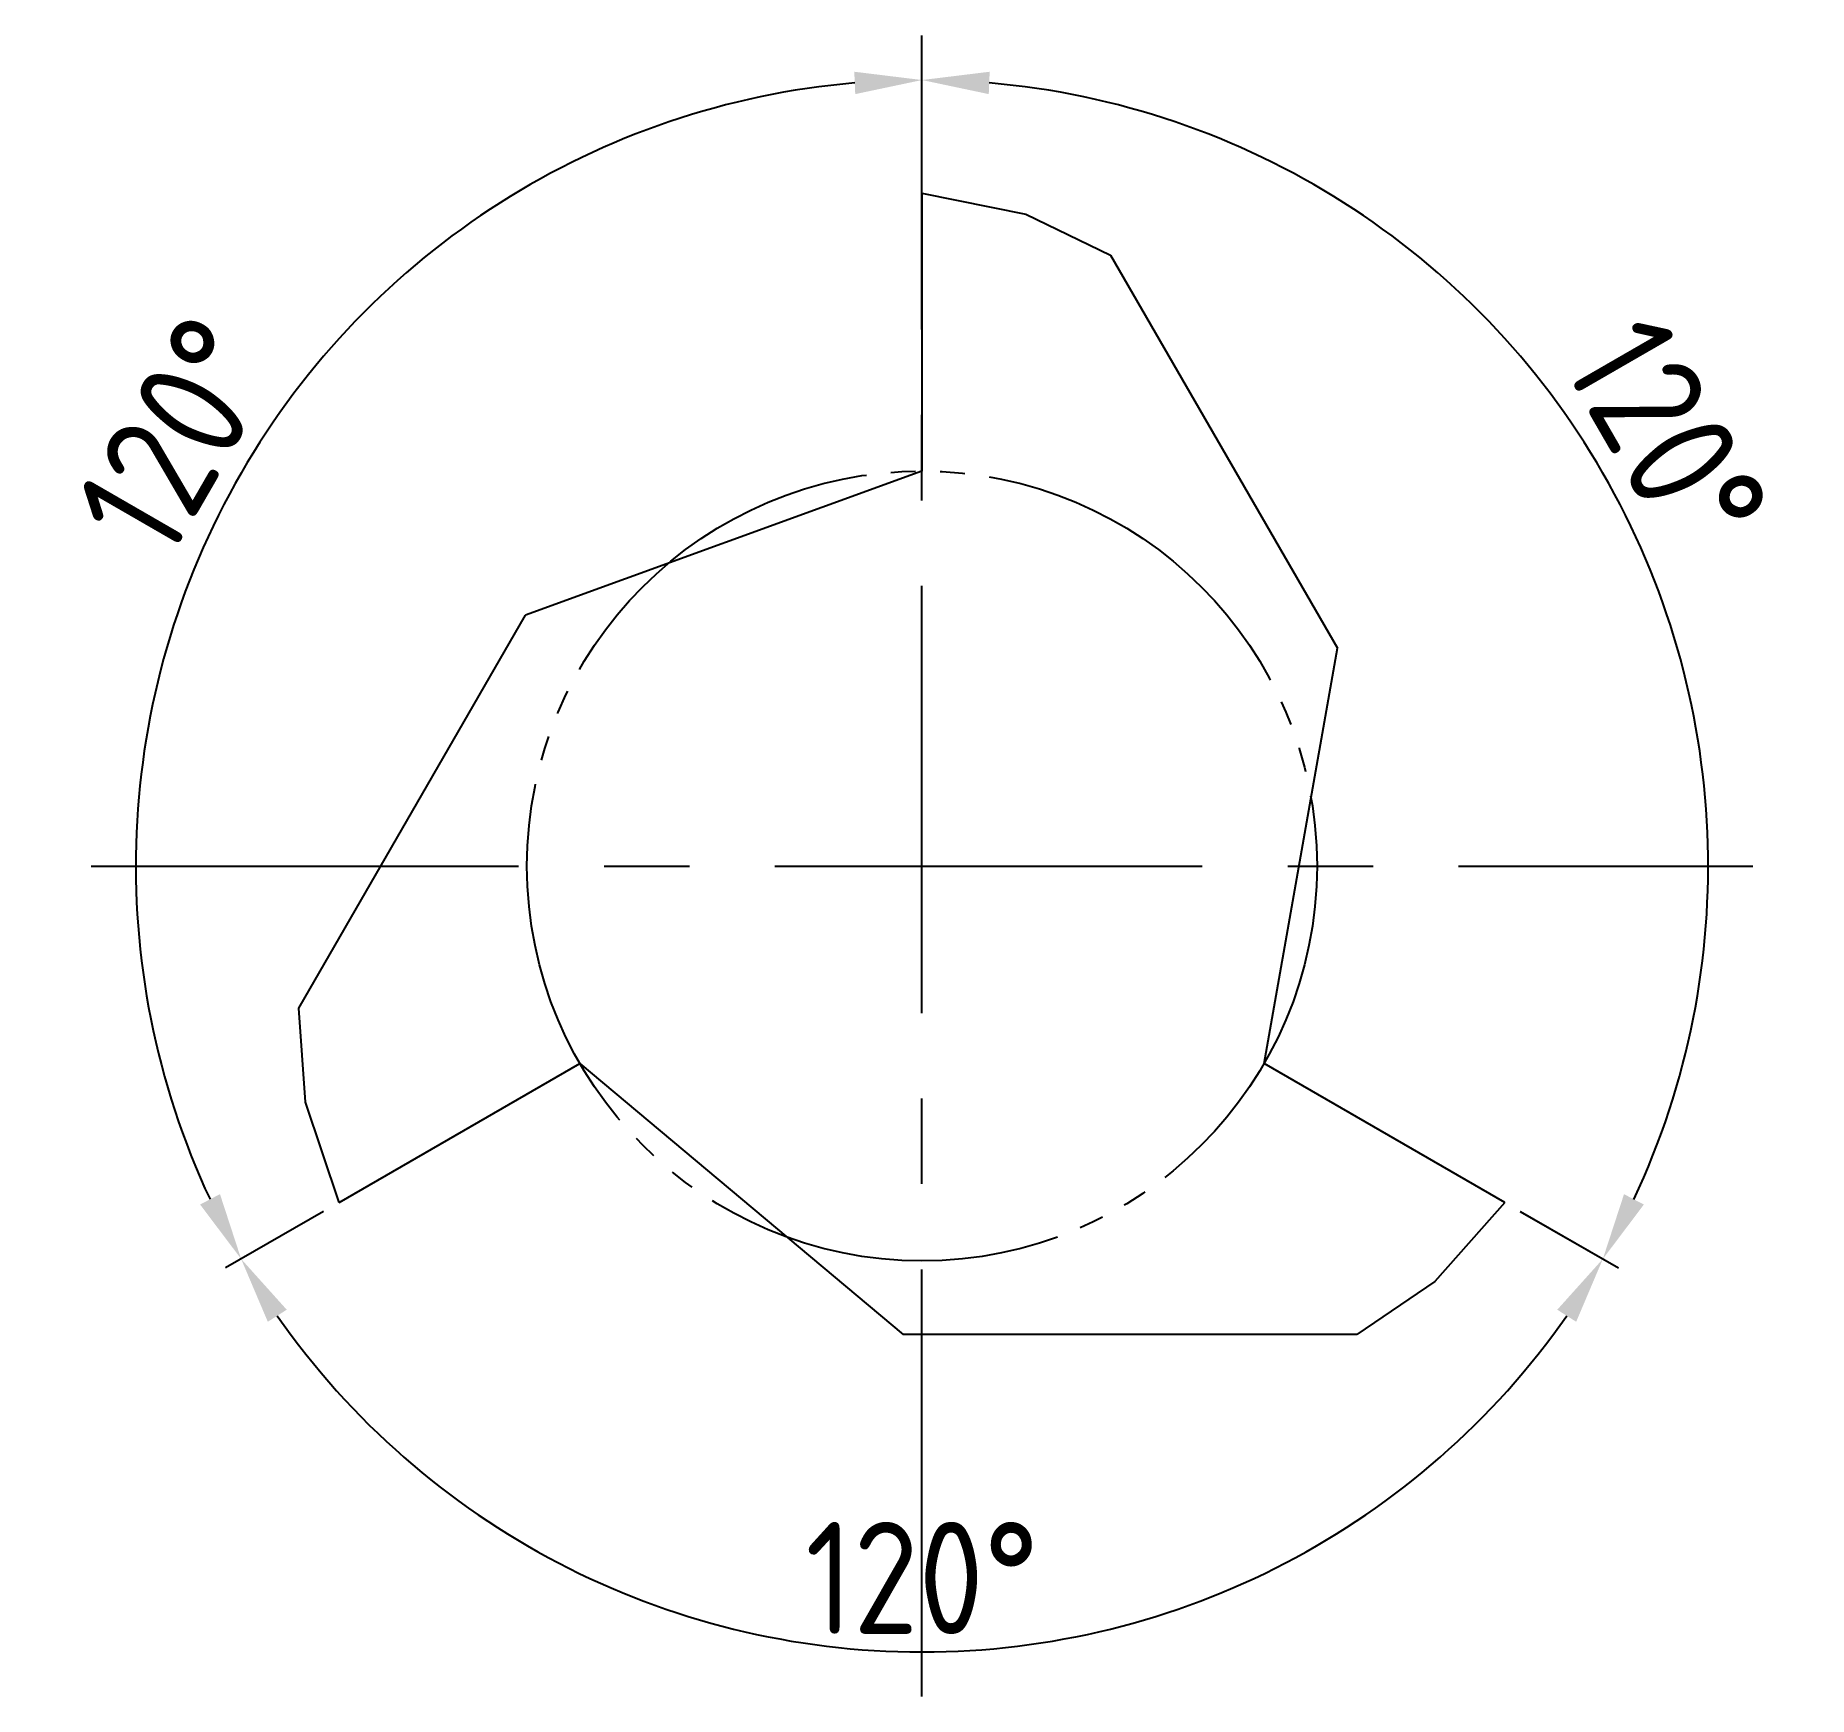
# Model space of a CAD drawing. Header units: millimetres. Extents: x 215.2 to 254.8, y 67.4 to 104.5.
import ezdxf

# ---------------------------------------------------------------- set-up
doc = ezdxf.new("R2010")
doc.units = ezdxf.units.MM
for name, pattern in [('ACAD_ISO04W100', [30, 24, -3, 0, -3]), ('CENTER', [50.8, 31.75, -6.35, 6.35, -6.35]), ('JIS_09_08', [10.75, 8, -0.55, 0.55, -0.55, 0.55, -0.55])]:
    doc.linetypes.add(name, pattern=pattern)
for name, color, linetype in [('中心线', 2, 'ACAD_ISO04W100'), ('标注', 7, 'Continuous'), ('虚线轮廓', 1, 'Continuous'), ('轮廓', 4, 'Continuous')]:
    doc.layers.add(name, color=color, linetype=linetype)
doc.styles.get("Standard").update_dxf_attribs({"font": 'gbenor.shx'})
doc.dimstyles.new('ISO-25-A', dxfattribs={"dimtxt": 2.5, "dimasz": 1.5, "dimexe": 0.4, "dimexo": 0.4, "dimgap": 0.4, "dimtad": 1, "dimdec": 3, "dimtxsty": 'Standard', "dimcen": 2.5, "dimclrd": 256, "dimclre": 256, "dimclrt": 256, "dimadec": 0, "dimazin": 0, "dimtfac": 1, "dimtdec": 3, "dimtmove": 0, "dimatfit": 3, "dimfxl": 1, "dimarcsym": 0})

# ---------------------------------------------------------------- blocks, each defined once
blk = doc.blocks.new('*D7')
at = {"layer": 'Defpoints', "color": 0, "transparency": 16777216}
for p in [(235, 100.94), (223.736, 99.364), (235, 85.94), (235, 85.94), (222.01, 78.44)]:
    blk.add_point(p, dxfattribs=at)
at = {"layer": '标注', "lineweight": -2, "transparency": 16777216}
for p, q in [((235, 101.34), (235, 103.864)), ((221.663, 78.24), (219.478, 76.978))]:
    blk.add_line(p, q, dxfattribs=at)
blk.add_arc((235, 85.94), 17.524, 94.9052, 205.0941, dxfattribs=at)
at = {"layer": '标注', "transparency": 16777216}
for points in [[(233.491, 103.649), (233.512, 103.15), (235, 103.464)], [(219.352, 78.624), (218.909, 78.392), (219.824, 77.178)]]:
    blk.add_solid(points, dxfattribs=at)
at = {"layer": '标注', "transparency": 16777216, "insert": (218.395, 95.527), "char_height": 2.5, "attachment_point": 5, "rotation": 59.9996}
blk.add_mtext('120%%D', dxfattribs=at)
blk = doc.blocks.new('*D5')
at = {"layer": 'Defpoints', "color": 0, "transparency": 16777216}
for p in [(235, 100.94), (252.258, 88.983), (235, 85.94), (235, 85.94), (247.99, 78.44)]:
    blk.add_point(p, dxfattribs=at)
at = {"layer": '标注', "lineweight": -2, "transparency": 16777216}
for p, q in [((235, 101.34), (235, 103.864)), ((248.336, 78.24), (250.522, 76.978))]:
    blk.add_line(p, q, dxfattribs=at)
blk.add_arc((235, 85.94), 17.524, 334.9052, 85.0941, dxfattribs=at)
at = {"layer": '标注', "transparency": 16777216}
for points in [[(236.488, 103.15), (236.509, 103.649), (235, 103.464)], [(251.091, 78.392), (250.648, 78.623), (250.176, 77.178)]]:
    blk.add_solid(points, dxfattribs=at)
at = {"layer": '标注', "transparency": 16777216, "insert": (251.605, 95.527), "char_height": 2.5, "attachment_point": 5, "rotation": 299.9996}
blk.add_mtext('120%%D', dxfattribs=at)
blk = doc.blocks.new('*D6')
at = {"layer": 'Defpoints', "color": 0, "transparency": 16777216}
for p in [(235, 85.94), (235, 85.94), (222.01, 78.44), (247.99, 78.44), (229.006, 69.473)]:
    blk.add_point(p, dxfattribs=at)
at = {"layer": '标注', "lineweight": -2, "transparency": 16777216}
for p, q in [((221.663, 78.24), (219.477, 76.978)), ((248.337, 78.24), (250.522, 76.978))]:
    blk.add_line(p, q, dxfattribs=at)
blk.add_arc((235, 85.94), 17.524, 214.9052, 325.0941, dxfattribs=at)
at = {"layer": '标注', "transparency": 16777216}
for points in [[(220.418, 75.778), (220.84, 76.047), (219.824, 77.178)], [(249.16, 76.047), (249.582, 75.778), (250.176, 77.178)]]:
    blk.add_solid(points, dxfattribs=at)
at = {"layer": '标注', "transparency": 16777216, "insert": (235, 70.066), "char_height": 2.5, "attachment_point": 5, "rotation": 359.9996}
blk.add_mtext('120%%D', dxfattribs=at)
blk = doc.blocks.new('*U9')
for p in [(6.947, 5.988), (-6.947, -5.988)]:
    blk.add_line(p, (-1.889, 2.772))
blk = doc.blocks.new('*U12')
at = {"layer": '轮廓'}
for p, rotation in [((5.913, 4.608), 239.9999999999999), ((1.034, -7.424), 120)]:
    blk.add_blockref('*U9', p, dxfattribs=dict(at, rotation=rotation))
blk.add_blockref('*U9', (-6.947, 2.817), dxfattribs=at)
blk = doc.blocks.new('*U11')
blk.add_line((0, 3.098), (0, -3.098))
blk = doc.blocks.new('*U10')
at = {"layer": '轮廓'}
blk.add_blockref('*U11', (0, 11.902), dxfattribs=at)
for p, rotation in [((-10.308, -5.951), 120), ((10.308, -5.951), 239.9999999999999)]:
    blk.add_blockref('*U11', p, dxfattribs=dict(at, rotation=rotation))

msp = doc.modelspace()

# ---------------------------------------------------------------- linework, layer by layer
at = {"layer": '中心线', "linetype": 'CENTER', "ltscale": 0.3}
for p, q in [((235, 67.422), (235, 104.458)), ((216.482, 85.94), (253.518, 85.94))]:
    msp.add_line(p, q, dxfattribs=at)
at = {"layer": '虚线轮廓', "linetype": 'JIS_09_08'}
msp.add_circle((235, 85.94), 8.8047, dxfattribs=at)
at = {"layer": '轮廓', "linetype": 'Continuous'}
for p, q in [((235, 100.94), (237.311, 100.4721)), ((237.311, 100.4721), (239.2, 99.5574)), ((221.2594, 80.6753), (221.107, 82.7686)), ((222.0096, 78.44), (221.2594, 80.6753)), ((247.9904, 78.44), (246.4297, 76.6726)), ((246.4297, 76.6726), (244.693, 75.494))]:
    msp.add_line(p, q, dxfattribs=at)

# ---------------------------------------------------------------- block references
at = {"layer": '轮廓'}
for name in ['*U10', '*U12']:
    msp.add_blockref(name, (235, 85.94), dxfattribs=at)

# ---------------------------------------------------------------- dimensions: what is measured, and where the dimension line sits
at = {"layer": '标注'}
for base, line1, line2, picture, middle in [((223.736, 99.3641), ((235, 85.94), (235.0002, 100.9397)), ((235, 85.94), (222.0096, 78.44)), '*D7', (218.3951, 95.527)), ((252.2576, 88.9828), ((235, 85.94), (247.99, 78.44)), ((235, 85.94), (235, 100.94)), '*D5', (251.6051, 95.5268)), ((229.0064, 69.4731), ((235, 85.94), (222.0098, 78.4403)), ((235, 85.94), (247.9904, 78.44)), '*D6', (234.9999, 70.0662))]:
    dim = msp.add_angular_dim_2l(base=base, line1=line1, line2=line2, text='120%%D', dimstyle='ISO-25-A', dxfattribs=at)
    dim.commit()
    dim.dimension.update_dxf_attribs({"geometry": picture, "text_midpoint": middle})

doc.saveas('drawing.dxf')
